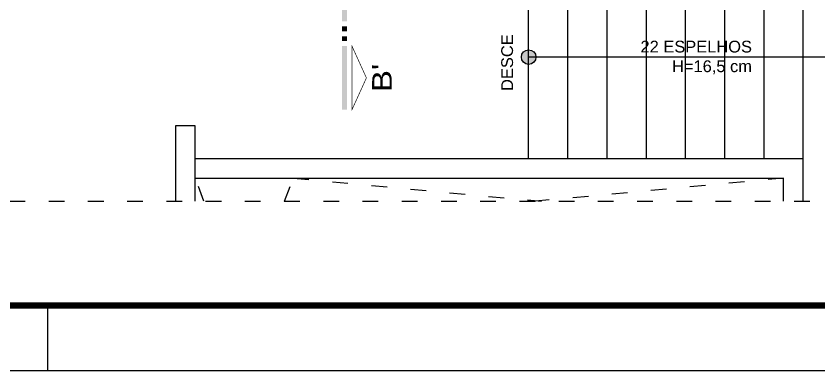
# Model space of a CAD drawing. Header units: millimetres. Extents: x 271 to 8721, y -7686 to -4716.
# Drawn here: x 5922 to 6536, y -7686 to -7415 of the extents above; entities that cross this region are included whole.
import ezdxf
from ezdxf.enums import TextEntityAlignment as Align

# ---------------------------------------------------------------- set-up
doc = ezdxf.new("R2010")
doc.units = ezdxf.units.MM
doc.linetypes.add('ACAD_ISO03W100', pattern=[30, 12, -18])
for name, color, linetype in [('LAYOUT', 7, 'Continuous'), ('LEGENDA', 7, 'Continuous'), ('PAREDE', 5, 'Continuous'), ('PISO', 3, 'Continuous'), ('Projeções', 6, 'ACAD_ISO03W100'), ('Texto', 7, 'Continuous')]:
    doc.layers.add(name, color=color, linetype=linetype)
doc.styles.add('ARIAL', font='Arial.ttf')

# ---------------------------------------------------------------- blocks, each defined once
blk = doc.blocks.new('A1 SEM ABA')
at = {"layer": 'LEGENDA'}
blk.add_line((-55.5, 1), (-55.5, 0), dxfattribs=at)
blk.add_lwpolyline([(-169, 59.4), (0, 59.4), (0, 0), (-169, 0), (-169, 59.4)], close=True, dxfattribs=at)
at = {"layer": 'LEGENDA', "const_width": 0.1}
blk.add_lwpolyline([(-1, 58.4), (-1, 1), (-166.5, 1), (-166.5, 58.4)], close=True, dxfattribs=at)
blk = doc.blocks.new('A$C216C62CF')
at = {"color": 0, "const_width": 0.5}
blk.add_lwpolyline([(-116.25, 5.62), (-67.5, 5.62), (-91.88, 16.69)], close=True, dxfattribs=at)
at = {"color": 0, "linetype": 'ByBlock'}
for points in [[(-116.25, -1.87), (-116.25, 1.87), (-67.5, -1.87), (-67.5, 1.87)], [(-63.75, -1.87), (-63.75, 1.87), (-60, -1.87), (-60, 1.87)], [(-56.25, -1.87), (-56.25, 1.87), (-52.5, -1.87), (-52.5, 1.87)], [(-48.75, -1.87), (-48.75, 1.87), (0, -1.87), (0, 1.87)]]:
    blk.add_solid(points, dxfattribs=at)
at = {"color": 0, "style": 'ARIAL', "width": 1.2}
blk.add_attdef('A', text='', height=15, dxfattribs=at).set_placement((-91.88, 16.69), align=Align.BOTTOM_CENTER)

msp = doc.modelspace()

# ---------------------------------------------------------------- hatches: boundary and pattern name
at = {"layer": 'LAYOUT'}
h = msp.add_hatch(color=256, dxfattribs=at)
edge = h.paths.add_edge_path()
edge.add_arc((6314.214, -7446.593), 5.55, 0, 360)

# ---------------------------------------------------------------- linework, layer by layer
msp.add_lwpolyline([(6606.714, -7556.811), (6606.714, -7446.593), (6314.214, -7446.593)], dxfattribs=at)
msp.add_circle((6314.214, -7446.593), 5.55, dxfattribs=at)
at = {"layer": 'PAREDE', "color": 1}
for p, q in [((6059.214, -7524.093), (6524.214, -7524.093)), ((6524.214, -7556.811), (6524.214, -7524.093)), ((6059.214, -7539.093), (6509.214, -7539.093)), ((6509.214, -7556.811), (6509.214, -7539.093))]:
    msp.add_line(p, q, dxfattribs=at)
at = {"layer": 'PAREDE'}
msp.add_lwpolyline([(6059.214, -7556.811), (6059.214, -7499.093), (6044.214, -7499.093), (6044.214, -7556.811)], dxfattribs=at)
at = {"layer": 'PISO'}
for p, q in [((6314.214, -7524.093), (6314.214, -7369.093)), ((6344.214, -7524.093), (6344.214, -7369.093)), ((6374.214, -7524.093), (6374.214, -7369.093)), ((6404.214, -7524.093), (6404.214, -7369.093)), ((6434.214, -7524.093), (6434.214, -7369.093)), ((6464.214, -7524.093), (6464.214, -7369.093)), ((6494.214, -7524.093), (6494.214, -7369.093)), ((6524.214, -7524.093), (6524.214, -7369.093))]:
    msp.add_line(p, q, dxfattribs=at)
at = {"layer": 'Projeções'}
for p, q in [((6065.858, -7556.811), (6059.214, -7539.093)), ((6127.569, -7556.811), (6134.214, -7539.093)), ((6134.214, -7539.093), (6324.053, -7556.811)), ((6509.214, -7539.093), (6319.374, -7556.811))]:
    msp.add_line(p, q, dxfattribs=at)
msp.add_lwpolyline([(5707.214, -6896.093), (5707.214, -7556.811), (7741.403, -7556.811, 0), (7741.403, -7556.811), (7741.403, -5110.214)], format="xyb", dxfattribs=at)

# ---------------------------------------------------------------- block references
at = {"layer": 'LEGENDA', "xscale": 49.99999999947613, "yscale": 49.99999999947613, "zscale": 49.99999999947613}
msp.add_blockref('A1 SEM ABA', (8721.25, -7686.485), dxfattribs=at)
at = {"layer": 'LEGENDA'}
ref = msp.add_blockref('A$C216C62CF', (6173.454, -7370.615), dxfattribs=dict(at, xscale=-1, rotation=270))
ref.add_attrib('A', "B'", dxfattribs={"layer": '0', "color": 0, "height": 15, "rotation": 90, "style": 'ARIAL', "width": 1.2}).set_placement((6214.029, -7462.49), align=Align.BOTTOM_CENTER)

# ---------------------------------------------------------------- texts
at = {"layer": 'Texto', "style": 'ARIAL'}
msp.add_text('DESCE', height=9, rotation=90, dxfattribs=at).set_placement((6297.763, -7450.812), align=Align.MIDDLE_CENTER)
at = {"layer": 'Texto', "insert": (6484.998, -7459.749), "char_height": 9, "width": 178.49001, "attachment_point": 9, "style": 'ARIAL'}
msp.add_mtext('22 ESPELHOS\\PH=16,5 cm', dxfattribs=at)

doc.saveas('drawing.dxf')
